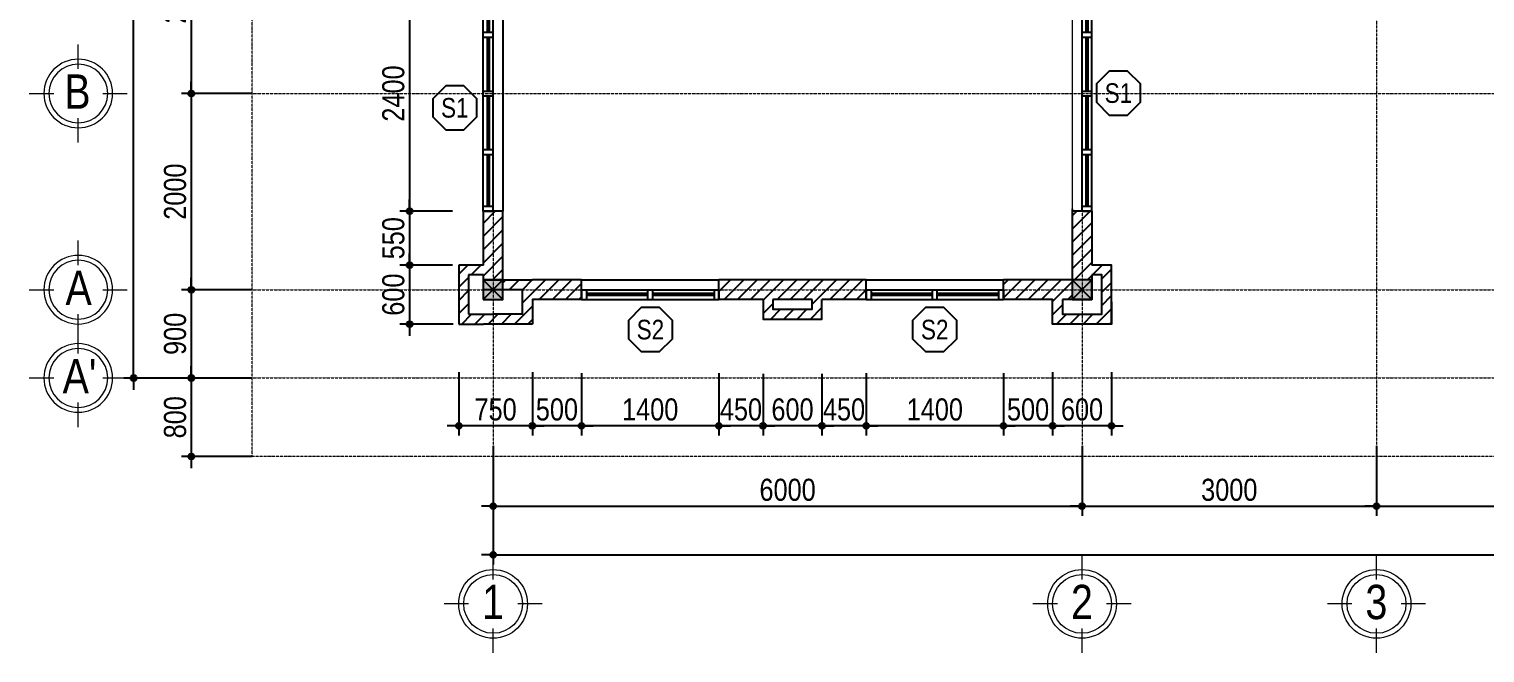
# Model space of a CAD drawing. Header units: millimetres. Extents: x 2916 to 42961, y 1553 to 20294.
# Drawn here: x 2916 to 17748, y 1553 to 7912 of the extents above; entities that cross this region are included whole.
import ezdxf
from ezdxf.enums import TextEntityAlignment as Align

# ---------------------------------------------------------------- set-up
doc = ezdxf.new("R2010")
doc.units = ezdxf.units.MM
doc.linetypes.add('ACAD_ISO10W100', pattern=[18, 12, -3, 0, -3])
for name, color, linetype in [('009', 251, 'Continuous'), ('DIM', 1, 'Continuous'), ('DOOR', 20, 'Continuous'), ('MEDIUM', 2, 'Continuous'), ('TAGS', 60, 'Continuous'), ('TUONG', 131, 'Continuous'), ('WALL', 4, 'Continuous')]:
    doc.layers.add(name, color=color, linetype=linetype)
for name, color, linetype, lineweight in [('NET-THAY', 2, 'Continuous', 13), ('TEN TRUC', 3, 'Continuous', 18), ('TRUC', 24, 'Continuous', 0)]:
    doc.layers.add(name, color=color, linetype=linetype, lineweight=lineweight)
doc.styles.add('HEL-CONDENSE', font='')
doc.styles.add('VNI-HELVE-CONDENSEN', font='')
doc.styles.get('HEL-CONDENSE').set_extended_font_data('VNI-Helve-Condense')
doc.styles.get('VNI-HELVE-CONDENSEN').set_extended_font_data('VNI-Helve-Condense')
doc.dimstyles.new('D100', dxfattribs={"dimtxt": 225, "dimasz": 1.2, "dimexe": 100, "dimexo": 0, "dimgap": 50, "dimtad": 1, "dimdec": 0, "dimzin": 13, "dimdsep": 46, "dimtxsty": 'HEL-CONDENSE', "dimblk": 'D50', "dimcen": 0, "dimclrd": 1, "dimclre": 1, "dimclrt": 7, "dimadec": 0, "dimazin": 0, "dimtfac": 1, "dimtdec": 0, "dimtmove": 0, "dimatfit": 3, "dimldrblk": 'D50', "dimfxl": 1, "dimtolj": 1, "dimtzin": 13, "dimarcsym": 0})

# ---------------------------------------------------------------- blocks, each defined once
blk = doc.blocks.new('s11')
at = {"layer": 'DOOR'}
for p, q in [((0, 0), (0, -100)), ((1400, 0), (0, 0)), ((50, 0), (50, -100)), ((1350, 0), (1350, -100)), ((1400, 0), (1400, -100)), ((1400, -100), (0, -100))]:
    blk.add_line(p, q, dxfattribs=at)
at = {"layer": 'DOOR', "linetype": 'ByBlock', "lineweight": -2}
for p, q in [((675, -100), (675, 0)), ((725, -100), (725, 0))]:
    blk.add_line(p, q, dxfattribs=at)
at = {"layer": 'DOOR', "color": 251}
for p, q in [((50, -40), (675, -40)), ((50, -60), (675, -60)), ((725, -40), (1350, -40)), ((725, -60), (1350, -60))]:
    blk.add_line(p, q, dxfattribs=at)
blk = doc.blocks.new('A$C1CA434F2')
at = {"layer": 'DOOR'}
for p, q in [((-289, -309), (-289, -409)), ((-289, -309), (2111, -309)), ((-289, -409), (2111, -409)), ((-239, -309), (-239, -409)), ((886, -309), (886, -409)), ((936, -309), (936, -409)), ((1486, -309), (1486, -409)), ((1536, -309), (1536, -409)), ((2061, -309), (2061, -409)), ((2111, -309), (2111, -409))]:
    blk.add_line(p, q, dxfattribs=at)
at = {"layer": 'DOOR', "color": 251}
for p, q in [((285, -349), (-239, -349)), ((285, -369), (-239, -369)), ((886, -349), (335, -349)), ((886, -369), (335, -369)), ((1486, -349), (936, -349)), ((1486, -369), (936, -369)), ((2061, -349), (1536, -349)), ((2061, -369), (1536, -369))]:
    blk.add_line(p, q, dxfattribs=at)
at = {"layer": 'DOOR', "linetype": 'ByBlock', "lineweight": -2}
for p, q in [((285, -409), (285, -309)), ((335, -409), (335, -309))]:
    blk.add_line(p, q, dxfattribs=at)
blk = doc.blocks.new('D50')
at = {"layer": 'DIM'}
blk.add_hatch(color=256, dxfattribs=at).paths.add_polyline_path([(25, 0, 1), (-25, 0, 1)])
blk.add_line((25, 0), (100, 0), dxfattribs=at)
blk.add_circle((0, 0), 25, dxfattribs=at)
blk = doc.blocks.new('*D206')
at = {"layer": 'DEFPOINTS', "color": 0, "transparency": 16777216}
for p in [(7644, 3664), (13644, 3664), (13644, 3049)]:
    blk.add_point(p, dxfattribs=at)
at = {"layer": 'DIM', "color": 1, "lineweight": -2, "transparency": 16777216}
for p, q in [((7644, 3664), (7644, 2949)), ((13644, 3664), (13644, 2949)), ((7646, 3049), (13643, 3049))]:
    blk.add_line(p, q, dxfattribs=at)
at = {"layer": 'DIM', "color": 1, "lineweight": -2, "transparency": 16777216, "xscale": 1.199999999999999, "yscale": 1.199999999999999, "zscale": 1.199999999999999, "rotation": 180}
blk.add_blockref('D50', (7644, 3049), dxfattribs=at)
at = {"layer": 'DIM', "color": 1, "lineweight": -2, "transparency": 16777216, "xscale": 1.199999999999999, "yscale": 1.199999999999999, "zscale": 1.199999999999999}
blk.add_blockref('D50', (13644, 3049), dxfattribs=at)
at = {"layer": 'DIM', "color": 7, "transparency": 16777216, "insert": (10644, 3214), "char_height": 225, "attachment_point": 5, "style": 'HEL-CONDENSE'}
blk.add_mtext('\\A1;6000', dxfattribs=at)
blk = doc.blocks.new('*D207')
at = {"layer": 'DEFPOINTS', "color": 0, "transparency": 16777216}
for p in [(13644, 3664), (16644, 3664), (16644, 3049)]:
    blk.add_point(p, dxfattribs=at)
at = {"layer": 'DIM', "color": 1, "lineweight": -2, "transparency": 16777216}
for p, q in [((13644, 3664), (13644, 2949)), ((16644, 3664), (16644, 2949)), ((13646, 3049), (16643, 3049))]:
    blk.add_line(p, q, dxfattribs=at)
at = {"layer": 'DIM', "color": 1, "lineweight": -2, "transparency": 16777216, "xscale": 1.199999999999999, "yscale": 1.199999999999999, "zscale": 1.199999999999999, "rotation": 180}
blk.add_blockref('D50', (13644, 3049), dxfattribs=at)
at = {"layer": 'DIM', "color": 1, "lineweight": -2, "transparency": 16777216, "xscale": 1.199999999999999, "yscale": 1.199999999999999, "zscale": 1.199999999999999}
blk.add_blockref('D50', (16644, 3049), dxfattribs=at)
at = {"layer": 'DIM', "color": 7, "transparency": 16777216, "insert": (15144, 3214), "char_height": 225, "attachment_point": 5, "style": 'HEL-CONDENSE'}
blk.add_mtext('\\A1;3000', dxfattribs=at)
blk = doc.blocks.new('*D208')
at = {"layer": 'DEFPOINTS', "color": 0, "transparency": 16777216}
for p in [(16644, 3664), (22144, 3664), (22144, 3049)]:
    blk.add_point(p, dxfattribs=at)
at = {"layer": 'DIM', "color": 1, "lineweight": -2, "transparency": 16777216}
for p, q in [((16644, 3664), (16644, 2949)), ((22144, 3664), (22144, 2949)), ((16646, 3049), (22143, 3049))]:
    blk.add_line(p, q, dxfattribs=at)
at = {"layer": 'DIM', "color": 1, "lineweight": -2, "transparency": 16777216, "xscale": 1.199999999999999, "yscale": 1.199999999999999, "zscale": 1.199999999999999, "rotation": 180}
blk.add_blockref('D50', (16644, 3049), dxfattribs=at)
at = {"layer": 'DIM', "color": 1, "lineweight": -2, "transparency": 16777216, "xscale": 1.199999999999999, "yscale": 1.199999999999999, "zscale": 1.199999999999999}
blk.add_blockref('D50', (22144, 3049), dxfattribs=at)
at = {"layer": 'DIM', "color": 7, "transparency": 16777216, "insert": (19394, 3214), "char_height": 225, "attachment_point": 5, "style": 'HEL-CONDENSE'}
blk.add_mtext('\\A1;5500', dxfattribs=at)
blk = doc.blocks.new('*D213')
at = {"layer": 'DEFPOINTS', "color": 0, "transparency": 16777216}
for p in [(7644, 3664), (40644, 3664), (40644, 2553)]:
    blk.add_point(p, dxfattribs=at)
at = {"layer": 'DIM', "color": 1, "lineweight": -2, "transparency": 16777216}
for p, q in [((7644, 3664), (7644, 2453)), ((40644, 3664), (40644, 2453)), ((7646, 2553), (40643, 2553))]:
    blk.add_line(p, q, dxfattribs=at)
at = {"layer": 'DIM', "color": 1, "lineweight": -2, "transparency": 16777216, "xscale": 1.199999999999999, "yscale": 1.199999999999999, "zscale": 1.199999999999999, "rotation": 180}
blk.add_blockref('D50', (7644, 2553), dxfattribs=at)
at = {"layer": 'DIM', "color": 1, "lineweight": -2, "transparency": 16777216, "xscale": 1.199999999999999, "yscale": 1.199999999999999, "zscale": 1.199999999999999}
blk.add_blockref('D50', (40644, 2553), dxfattribs=at)
at = {"layer": 'DIM', "color": 7, "transparency": 16777216, "insert": (24144, 2718), "char_height": 225, "attachment_point": 5, "style": 'HEL-CONDENSE'}
blk.add_mtext('\\A1;33000', dxfattribs=at)
blk = doc.blocks.new('A$C206177D3')
at = {"layer": 'TEN TRUC', "ltscale": 1000}
for p, q in [((-37, 240), (-37, 490)), ((-287, -10), (-537, -10)), ((463, -10), (213, -10)), ((-37, -510), (-37, -260))]:
    blk.add_line(p, q, dxfattribs=at)
blk.add_circle((-37, -10), 350, dxfattribs=at)
at = {"layer": 'TEN TRUC', "color": 254, "ltscale": 1000}
blk.add_circle((-37, -10), 300, dxfattribs=at)
blk = doc.blocks.new('*D217')
at = {"layer": 'DEFPOINTS', "color": 0, "transparency": 16777216}
for p in [(5190, 9255), (4569, 7255), (5190, 7255)]:
    blk.add_point(p, dxfattribs=at)
at = {"layer": 'DIM', "color": 1, "lineweight": -2, "transparency": 16777216}
for p, q in [((5190, 9255), (4469, 9255)), ((4569, 9254), (4569, 7257)), ((5190, 7255), (4469, 7255))]:
    blk.add_line(p, q, dxfattribs=at)
at = {"layer": 'DIM', "color": 1, "lineweight": -2, "transparency": 16777216, "xscale": 1.199999999999999, "yscale": 1.199999999999999, "zscale": 1.199999999999999}
for p, rotation in [((4569, 9255), 90), ((4569, 7255), 270)]:
    blk.add_blockref('D50', p, dxfattribs=dict(at, rotation=rotation))
at = {"layer": 'DIM', "color": 7, "transparency": 16777216, "insert": (4404, 8255), "char_height": 225, "attachment_point": 5, "rotation": 90, "style": 'HEL-CONDENSE'}
blk.add_mtext('\\A1;2000', dxfattribs=at)
blk = doc.blocks.new('*D218')
at = {"layer": 'DEFPOINTS', "color": 0, "transparency": 16777216}
for p in [(3981, 19255), (5190, 19255), (5190, 4355)]:
    blk.add_point(p, dxfattribs=at)
at = {"layer": 'DIM', "color": 1, "lineweight": -2, "transparency": 16777216}
for p, q in [((5190, 19255), (3881, 19255)), ((3981, 4357), (3981, 19254)), ((5190, 4355), (3881, 4355))]:
    blk.add_line(p, q, dxfattribs=at)
at = {"layer": 'DIM', "color": 1, "lineweight": -2, "transparency": 16777216, "xscale": 1.199999999999999, "yscale": 1.199999999999999, "zscale": 1.199999999999999}
for p, rotation in [((3981, 19255), 90), ((3981, 4355), 270)]:
    blk.add_blockref('D50', p, dxfattribs=dict(at, rotation=rotation))
at = {"layer": 'DIM', "color": 7, "transparency": 16777216, "insert": (3816, 11805), "char_height": 225, "attachment_point": 5, "rotation": 90, "style": 'HEL-CONDENSE'}
blk.add_mtext('\\A1;14900', dxfattribs=at)
blk = doc.blocks.new('*D219')
at = {"layer": 'DEFPOINTS', "color": 0, "transparency": 16777216}
for p in [(5190, 7255), (4569, 5255), (5190, 5255)]:
    blk.add_point(p, dxfattribs=at)
at = {"layer": 'DIM', "color": 1, "lineweight": -2, "transparency": 16777216}
for p, q in [((5190, 7255), (4469, 7255)), ((4569, 7254), (4569, 5257)), ((5190, 5255), (4469, 5255))]:
    blk.add_line(p, q, dxfattribs=at)
at = {"layer": 'DIM', "color": 1, "lineweight": -2, "transparency": 16777216, "xscale": 1.199999999999999, "yscale": 1.199999999999999, "zscale": 1.199999999999999}
for p, rotation in [((4569, 7255), 90), ((4569, 5255), 270)]:
    blk.add_blockref('D50', p, dxfattribs=dict(at, rotation=rotation))
at = {"layer": 'DIM', "color": 7, "transparency": 16777216, "insert": (4404, 6255), "char_height": 225, "attachment_point": 5, "rotation": 90, "style": 'HEL-CONDENSE'}
blk.add_mtext('\\A1;2000', dxfattribs=at)
blk = doc.blocks.new('*D220')
at = {"layer": 'DEFPOINTS', "color": 0, "transparency": 16777216}
for p in [(5190, 5255), (4569, 4355), (5190, 4355)]:
    blk.add_point(p, dxfattribs=at)
at = {"layer": 'DIM', "color": 1, "lineweight": -2, "transparency": 16777216}
for p, q in [((5190, 5255), (4469, 5255)), ((4569, 5254), (4569, 4357)), ((5190, 4355), (4469, 4355))]:
    blk.add_line(p, q, dxfattribs=at)
at = {"layer": 'DIM', "color": 1, "lineweight": -2, "transparency": 16777216, "xscale": 1.199999999999999, "yscale": 1.199999999999999, "zscale": 1.199999999999999}
for p, rotation in [((4569, 5255), 90), ((4569, 4355), 270)]:
    blk.add_blockref('D50', p, dxfattribs=dict(at, rotation=rotation))
at = {"layer": 'DIM', "color": 7, "transparency": 16777216, "insert": (4404, 4805), "char_height": 225, "attachment_point": 5, "rotation": 90, "style": 'HEL-CONDENSE'}
blk.add_mtext('\\A1;900', dxfattribs=at)
blk = doc.blocks.new('A$C225A2996')
at = {"layer": 'WALL'}
blk.add_hatch(color=4, dxfattribs=at).paths.add_polyline_path([(531, 82), (731, 82), (731, 282), (531, 282)])
at = {"layer": 'WALL', "color": 4}
for p, q in [((531, 282), (731, 82)), ((531, 82), (731, 282))]:
    blk.add_line(p, q, dxfattribs=at)
blk.add_lwpolyline([(531, 82), (731, 82), (731, 282), (531, 282)], close=True, dxfattribs=at)
blk = doc.blocks.new('KH-CUADI')
at = {"layer": 'TAGS'}
blk.add_lwpolyline([(-124, 300), (-300, 124), (-300, -124), (-124, -300), (124, -300), (300, -124), (300, 124), (124, 300)], close=True, dxfattribs=at)
at = {"layer": 'TAGS', "style": 'VNI-HELVE-CONDENSEN'}
blk.add_attdef('D', text='', height=300, dxfattribs=at).set_placement((0, 0), align=Align.MIDDLE)
blk = doc.blocks.new('*D221')
at = {"layer": 'DEFPOINTS', "color": 0, "transparency": 16777216}
for p in [(5190, 4355), (4569, 3555), (5190, 3555)]:
    blk.add_point(p, dxfattribs=at)
at = {"layer": 'DIM', "color": 1, "lineweight": -2, "transparency": 16777216}
for p, q in [((5190, 4355), (4469, 4355)), ((4569, 4354), (4569, 3557)), ((5190, 3555), (4469, 3555))]:
    blk.add_line(p, q, dxfattribs=at)
at = {"layer": 'DIM', "color": 1, "lineweight": -2, "transparency": 16777216, "xscale": 1.199999999999999, "yscale": 1.199999999999999, "zscale": 1.199999999999999}
for p, rotation in [((4569, 4355), 90), ((4569, 3555), 270)]:
    blk.add_blockref('D50', p, dxfattribs=dict(at, rotation=rotation))
at = {"layer": 'DIM', "color": 7, "transparency": 16777216, "insert": (4404, 3955), "char_height": 225, "attachment_point": 5, "rotation": 90, "style": 'HEL-CONDENSE'}
blk.add_mtext('\\A1;800', dxfattribs=at)
blk = doc.blocks.new('*D244')
at = {"layer": 'DEFPOINTS', "color": 0, "transparency": 16777216}
for p in [(13344, 4416), (13944, 4416), (13344, 3868)]:
    blk.add_point(p, dxfattribs=at)
at = {"layer": 'DIM', "color": 1, "lineweight": -2, "transparency": 16777216}
for p, q in [((13344, 4416), (13344, 3768)), ((13944, 4416), (13944, 3768)), ((13943, 3868), (13346, 3868))]:
    blk.add_line(p, q, dxfattribs=at)
at = {"layer": 'DIM', "color": 1, "lineweight": -2, "transparency": 16777216, "xscale": 1.199999999999999, "yscale": 1.199999999999999, "zscale": 1.199999999999999, "rotation": 180}
blk.add_blockref('D50', (13344, 3868), dxfattribs=at)
at = {"layer": 'DIM', "color": 1, "lineweight": -2, "transparency": 16777216, "xscale": 1.199999999999999, "yscale": 1.199999999999999, "zscale": 1.199999999999999}
blk.add_blockref('D50', (13944, 3868), dxfattribs=at)
at = {"layer": 'DIM', "color": 7, "transparency": 16777216, "insert": (13644, 4033), "char_height": 225, "attachment_point": 5, "style": 'HEL-CONDENSE'}
blk.add_mtext('\\A1;600', dxfattribs=at)
blk = doc.blocks.new('*D245')
at = {"layer": 'DEFPOINTS', "color": 0, "transparency": 16777216}
for p in [(12844, 4403), (13344, 4416), (12844, 3868)]:
    blk.add_point(p, dxfattribs=at)
at = {"layer": 'DIM', "color": 1, "lineweight": -2, "transparency": 16777216}
for p, q in [((12844, 4403), (12844, 3768)), ((13344, 4416), (13344, 3768)), ((13343, 3868), (12846, 3868))]:
    blk.add_line(p, q, dxfattribs=at)
at = {"layer": 'DIM', "color": 1, "lineweight": -2, "transparency": 16777216, "xscale": 1.199999999999999, "yscale": 1.199999999999999, "zscale": 1.199999999999999, "rotation": 180}
blk.add_blockref('D50', (12844, 3868), dxfattribs=at)
at = {"layer": 'DIM', "color": 1, "lineweight": -2, "transparency": 16777216, "xscale": 1.199999999999999, "yscale": 1.199999999999999, "zscale": 1.199999999999999}
blk.add_blockref('D50', (13344, 3868), dxfattribs=at)
at = {"layer": 'DIM', "color": 7, "transparency": 16777216, "insert": (13094, 4033), "char_height": 225, "attachment_point": 5, "style": 'HEL-CONDENSE'}
blk.add_mtext('\\A1;500', dxfattribs=at)
blk = doc.blocks.new('*D246')
at = {"layer": 'DEFPOINTS', "color": 0, "transparency": 16777216}
for p in [(11444, 4403), (12844, 4403), (11444, 3868)]:
    blk.add_point(p, dxfattribs=at)
at = {"layer": 'DIM', "color": 1, "lineweight": -2, "transparency": 16777216}
for p, q in [((11444, 4403), (11444, 3768)), ((12844, 4403), (12844, 3768)), ((12843, 3868), (11446, 3868))]:
    blk.add_line(p, q, dxfattribs=at)
at = {"layer": 'DIM', "color": 1, "lineweight": -2, "transparency": 16777216, "xscale": 1.199999999999999, "yscale": 1.199999999999999, "zscale": 1.199999999999999, "rotation": 180}
blk.add_blockref('D50', (11444, 3868), dxfattribs=at)
at = {"layer": 'DIM', "color": 1, "lineweight": -2, "transparency": 16777216, "xscale": 1.199999999999999, "yscale": 1.199999999999999, "zscale": 1.199999999999999}
blk.add_blockref('D50', (12844, 3868), dxfattribs=at)
at = {"layer": 'DIM', "color": 7, "transparency": 16777216, "insert": (12144, 4033), "char_height": 225, "attachment_point": 5, "style": 'HEL-CONDENSE'}
blk.add_mtext('\\A1;1400', dxfattribs=at)
blk = doc.blocks.new('*D247')
at = {"layer": 'DEFPOINTS', "color": 0, "transparency": 16777216}
for p in [(10994, 4397), (11444, 4403), (10994, 3868)]:
    blk.add_point(p, dxfattribs=at)
at = {"layer": 'DIM', "color": 1, "lineweight": -2, "transparency": 16777216}
for p, q in [((10994, 4397), (10994, 3768)), ((11444, 4403), (11444, 3768)), ((11443, 3868), (10996, 3868))]:
    blk.add_line(p, q, dxfattribs=at)
at = {"layer": 'DIM', "color": 1, "lineweight": -2, "transparency": 16777216, "xscale": 1.199999999999999, "yscale": 1.199999999999999, "zscale": 1.199999999999999, "rotation": 180}
blk.add_blockref('D50', (10994, 3868), dxfattribs=at)
at = {"layer": 'DIM', "color": 1, "lineweight": -2, "transparency": 16777216, "xscale": 1.199999999999999, "yscale": 1.199999999999999, "zscale": 1.199999999999999}
blk.add_blockref('D50', (11444, 3868), dxfattribs=at)
at = {"layer": 'DIM', "color": 7, "transparency": 16777216, "insert": (11219, 4033), "char_height": 225, "attachment_point": 5, "style": 'HEL-CONDENSE'}
blk.add_mtext('\\A1;450', dxfattribs=at)
blk = doc.blocks.new('*D248')
at = {"layer": 'DEFPOINTS', "color": 0, "transparency": 16777216}
for p in [(10394, 4397), (10994, 4397), (10394, 3868)]:
    blk.add_point(p, dxfattribs=at)
at = {"layer": 'DIM', "color": 1, "lineweight": -2, "transparency": 16777216}
for p, q in [((10394, 4397), (10394, 3768)), ((10994, 4397), (10994, 3768)), ((10993, 3868), (10396, 3868))]:
    blk.add_line(p, q, dxfattribs=at)
at = {"layer": 'DIM', "color": 1, "lineweight": -2, "transparency": 16777216, "xscale": 1.199999999999999, "yscale": 1.199999999999999, "zscale": 1.199999999999999, "rotation": 180}
blk.add_blockref('D50', (10394, 3868), dxfattribs=at)
at = {"layer": 'DIM', "color": 1, "lineweight": -2, "transparency": 16777216, "xscale": 1.199999999999999, "yscale": 1.199999999999999, "zscale": 1.199999999999999}
blk.add_blockref('D50', (10994, 3868), dxfattribs=at)
at = {"layer": 'DIM', "color": 7, "transparency": 16777216, "insert": (10694, 4033), "char_height": 225, "attachment_point": 5, "style": 'HEL-CONDENSE'}
blk.add_mtext('\\A1;600', dxfattribs=at)
blk = doc.blocks.new('*D249')
at = {"layer": 'DEFPOINTS', "color": 0, "transparency": 16777216}
for p in [(9944, 4403), (10394, 4397), (9944, 3868)]:
    blk.add_point(p, dxfattribs=at)
at = {"layer": 'DIM', "color": 1, "lineweight": -2, "transparency": 16777216}
for p, q in [((9944, 4403), (9944, 3768)), ((10394, 4397), (10394, 3768)), ((10393, 3868), (9946, 3868))]:
    blk.add_line(p, q, dxfattribs=at)
at = {"layer": 'DIM', "color": 1, "lineweight": -2, "transparency": 16777216, "xscale": 1.199999999999999, "yscale": 1.199999999999999, "zscale": 1.199999999999999, "rotation": 180}
blk.add_blockref('D50', (9944, 3868), dxfattribs=at)
at = {"layer": 'DIM', "color": 1, "lineweight": -2, "transparency": 16777216, "xscale": 1.199999999999999, "yscale": 1.199999999999999, "zscale": 1.199999999999999}
blk.add_blockref('D50', (10394, 3868), dxfattribs=at)
at = {"layer": 'DIM', "color": 7, "transparency": 16777216, "insert": (10169, 4033), "char_height": 225, "attachment_point": 5, "style": 'HEL-CONDENSE'}
blk.add_mtext('\\A1;450', dxfattribs=at)
blk = doc.blocks.new('*D278')
at = {"layer": 'DEFPOINTS', "color": 0, "transparency": 16777216}
for p in [(8544, 4403), (9944, 4403), (8544, 3868)]:
    blk.add_point(p, dxfattribs=at)
at = {"layer": 'DIM', "color": 1, "lineweight": -2, "transparency": 16777216}
for p, q in [((8544, 4403), (8544, 3768)), ((9944, 4403), (9944, 3768)), ((9943, 3868), (8546, 3868))]:
    blk.add_line(p, q, dxfattribs=at)
at = {"layer": 'DIM', "color": 1, "lineweight": -2, "transparency": 16777216, "xscale": 1.199999999999999, "yscale": 1.199999999999999, "zscale": 1.199999999999999, "rotation": 180}
blk.add_blockref('D50', (8544, 3868), dxfattribs=at)
at = {"layer": 'DIM', "color": 1, "lineweight": -2, "transparency": 16777216, "xscale": 1.199999999999999, "yscale": 1.199999999999999, "zscale": 1.199999999999999}
blk.add_blockref('D50', (9944, 3868), dxfattribs=at)
at = {"layer": 'DIM', "color": 7, "transparency": 16777216, "insert": (9244, 4033), "char_height": 225, "attachment_point": 5, "style": 'HEL-CONDENSE'}
blk.add_mtext('\\A1;1400', dxfattribs=at)
blk = doc.blocks.new('*D279')
at = {"layer": 'DEFPOINTS', "color": 0, "transparency": 16777216}
for p in [(8044, 4416), (8544, 4403), (8044, 3868)]:
    blk.add_point(p, dxfattribs=at)
at = {"layer": 'DIM', "color": 1, "lineweight": -2, "transparency": 16777216}
for p, q in [((8044, 4416), (8044, 3768)), ((8544, 4403), (8544, 3768)), ((8543, 3868), (8046, 3868))]:
    blk.add_line(p, q, dxfattribs=at)
at = {"layer": 'DIM', "color": 1, "lineweight": -2, "transparency": 16777216, "xscale": 1.199999999999999, "yscale": 1.199999999999999, "zscale": 1.199999999999999, "rotation": 180}
blk.add_blockref('D50', (8044, 3868), dxfattribs=at)
at = {"layer": 'DIM', "color": 1, "lineweight": -2, "transparency": 16777216, "xscale": 1.199999999999999, "yscale": 1.199999999999999, "zscale": 1.199999999999999}
blk.add_blockref('D50', (8544, 3868), dxfattribs=at)
at = {"layer": 'DIM', "color": 7, "transparency": 16777216, "insert": (8294, 4033), "char_height": 225, "attachment_point": 5, "style": 'HEL-CONDENSE'}
blk.add_mtext('\\A1;500', dxfattribs=at)
blk = doc.blocks.new('*D280')
at = {"layer": 'DEFPOINTS', "color": 0, "transparency": 16777216}
for p in [(7294, 4416), (8044, 4416), (7294, 3868)]:
    blk.add_point(p, dxfattribs=at)
at = {"layer": 'DIM', "color": 1, "lineweight": -2, "transparency": 16777216}
for p, q in [((7294, 4416), (7294, 3768)), ((8044, 4416), (8044, 3768)), ((8043, 3868), (7296, 3868))]:
    blk.add_line(p, q, dxfattribs=at)
at = {"layer": 'DIM', "color": 1, "lineweight": -2, "transparency": 16777216, "xscale": 1.199999999999999, "yscale": 1.199999999999999, "zscale": 1.199999999999999, "rotation": 180}
blk.add_blockref('D50', (7294, 3868), dxfattribs=at)
at = {"layer": 'DIM', "color": 1, "lineweight": -2, "transparency": 16777216, "xscale": 1.199999999999999, "yscale": 1.199999999999999, "zscale": 1.199999999999999}
blk.add_blockref('D50', (8044, 3868), dxfattribs=at)
at = {"layer": 'DIM', "color": 7, "transparency": 16777216, "insert": (7669, 4033), "char_height": 225, "attachment_point": 5, "style": 'HEL-CONDENSE'}
blk.add_mtext('\\A1;750', dxfattribs=at)
blk = doc.blocks.new('*D366')
at = {"layer": 'DEFPOINTS', "color": 0, "transparency": 16777216}
for p in [(7276, 8455), (6793, 6055), (7229, 6055)]:
    blk.add_point(p, dxfattribs=at)
at = {"layer": 'DIM', "color": 1, "lineweight": -2, "transparency": 16777216}
for p, q in [((7276, 8455), (6693, 8455)), ((6793, 8454), (6793, 6057)), ((7229, 6055), (6693, 6055))]:
    blk.add_line(p, q, dxfattribs=at)
at = {"layer": 'DIM', "color": 1, "lineweight": -2, "transparency": 16777216, "xscale": 1.199999999999999, "yscale": 1.199999999999999, "zscale": 1.199999999999999}
for p, rotation in [((6793, 8455), 90), ((6793, 6055), 270)]:
    blk.add_blockref('D50', p, dxfattribs=dict(at, rotation=rotation))
at = {"layer": 'DIM', "color": 7, "transparency": 16777216, "insert": (6628, 7255), "char_height": 225, "attachment_point": 5, "rotation": 90, "style": 'HEL-CONDENSE'}
blk.add_mtext('\\A1;2400', dxfattribs=at)
blk = doc.blocks.new('*D367')
at = {"layer": 'DEFPOINTS', "color": 0, "transparency": 16777216}
for p in [(7229, 6055), (6793, 5505), (7229, 5505)]:
    blk.add_point(p, dxfattribs=at)
at = {"layer": 'DIM', "color": 1, "lineweight": -2, "transparency": 16777216}
for p, q in [((7229, 6055), (6693, 6055)), ((6793, 6054), (6793, 5507)), ((7229, 5505), (6693, 5505))]:
    blk.add_line(p, q, dxfattribs=at)
at = {"layer": 'DIM', "color": 1, "lineweight": -2, "transparency": 16777216, "xscale": 1.199999999999999, "yscale": 1.199999999999999, "zscale": 1.199999999999999}
for p, rotation in [((6793, 6055), 90), ((6793, 5505), 270)]:
    blk.add_blockref('D50', p, dxfattribs=dict(at, rotation=rotation))
at = {"layer": 'DIM', "color": 7, "transparency": 16777216, "insert": (6628, 5780), "char_height": 225, "attachment_point": 5, "rotation": 90, "style": 'HEL-CONDENSE'}
blk.add_mtext('\\A1;550', dxfattribs=at)
blk = doc.blocks.new('*D368')
at = {"layer": 'DEFPOINTS', "color": 0, "transparency": 16777216}
for p in [(7229, 5505), (6793, 4905), (7237, 4905)]:
    blk.add_point(p, dxfattribs=at)
at = {"layer": 'DIM', "color": 1, "lineweight": -2, "transparency": 16777216}
for p, q in [((7229, 5505), (6693, 5505)), ((6793, 5504), (6793, 4907)), ((7237, 4905), (6693, 4905))]:
    blk.add_line(p, q, dxfattribs=at)
at = {"layer": 'DIM', "color": 1, "lineweight": -2, "transparency": 16777216, "xscale": 1.199999999999999, "yscale": 1.199999999999999, "zscale": 1.199999999999999}
for p, rotation in [((6793, 5505), 90), ((6793, 4905), 270)]:
    blk.add_blockref('D50', p, dxfattribs=dict(at, rotation=rotation))
at = {"layer": 'DIM', "color": 7, "transparency": 16777216, "insert": (6628, 5205), "char_height": 225, "attachment_point": 5, "rotation": 90, "style": 'HEL-CONDENSE'}
blk.add_mtext('\\A1;600', dxfattribs=at)

msp = doc.modelspace()

# ---------------------------------------------------------------- hatches: boundary and pattern name
at = {"layer": '009'}
h = msp.add_hatch(dxfattribs=at)
h.set_pattern_fill('ANSI31', color=256, scale=30, style=0)
h.set_pattern_definition([(45, (-1295360.8, -325890.68), (-67.351921, 67.351921), [])])
h.paths.add_polyline_path([(12144.4, 13355.5), (7744.4, 13355.5), (7744.4, 13255.5), (12144.4, 13255.5)])
h.paths.add_polyline_path([(13644.4, 13155.5), (13544.4, 13155.5), (13544.4, 9355.5), (13644.4, 9355.5)])
h.paths.add_polyline_path([(15544.4, 13355.5), (13744.4, 13355.5), (13744.4, 13255.5), (15544.4, 13255.5)])
h.paths.add_polyline_path([(16744.4, 13155.5), (16644.4, 13155.5), (16644.4, 9355.5), (16744.4, 9355.5)])
h.paths.add_polyline_path([(20744.4, 13355.5), (16744.4, 13355.5), (16744.4, 13255.5), (17544.4, 13255.5), (20744.4, 13255.5)])
h.paths.add_polyline_path([(16544.4, 9355.5), (15844.4, 9355.5), (15844.4, 9155.5), (16344.4, 9155.5), (16344.4, 8955.5), (16944.4, 8955.5), (16944.4, 9155.5), (17444.4, 9155.5), (17444.4, 9355.5), (16744.4, 9355.5), (16744.4, 9255.5), (16744.4, 9155.5), (16844.4, 9155.5), (16844.4, 9055.5), (16444.4, 9055.5), (16444.4, 9155.5), (16544.4, 9155.5)])
h.paths.add_polyline_path([(14444.4, 9355.5), (13744.4, 9355.5), (13744.4, 9155.5), (14444.4, 9155.5)])
h.paths.add_polyline_path([(13744.4, 9155.5), (13544.4, 9155.5), (13544.4, 8455.5), (13744.4, 8455.5)])
h.paths.add_polyline_path([(13544.4, 5355.5), (12844.4, 5355.5), (12844.4, 5155.5), (13344.4, 5155.5), (13344.4, 4905.5), (13944.4, 4905.5), (13944.4, 5505.5), (13744.4, 5505.5), (13744.4, 6055.5), (13544.4, 6055.5), (13544.4, 5355.5), (13744.4, 5355.5), (13744.4, 5405.5), (13844.4, 5405.5), (13844.4, 5005.5), (13444.4, 5005.5), (13444.4, 5155.5), (13544.4, 5155.5)])
h.paths.add_polyline_path([(11444.4, 5355.5), (9944.4, 5355.5), (9944.4, 5155.5), (10394.4, 5155.5), (10394.4, 4955.5), (10994.4, 4955.5), (10994.4, 5155.5), (11444.4, 5155.5)])
h.paths.add_polyline_path([(10894.4, 5155.5), (10894.4, 5055.5), (10494.4, 5055.5), (10494.4, 5155.5)], flags=17)
h.paths.add_polyline_path([(7744.4, 6055.5), (7544.4, 6055.5), (7544.4, 5505.5), (7294.4, 5505.5), (7294.4, 4905.5), (7544.4, 4905.5), (8044.4, 4905.5), (8044.4, 5155.5), (8544.4, 5155.5), (8544.4, 5355.5), (8044.4, 5355.5), (7744.4, 5355.5), (7744.4, 5255.5), (7944.4, 5255.5), (7944.4, 5005.5), (7644.4, 5005.5), (7394.4, 5005.5), (7394.4, 5405.5), (7544.4, 5405.5), (7544.4, 5355.5), (7744.4, 5355.5)])
h.paths.add_polyline_path([(7744.4, 9155.5), (7544.4, 9155.5), (7544.4, 9055.5), (7394.4, 9055.5), (7394.4, 9455.5), (7544.4, 9455.5), (7544.4, 9355.5), (7744.4, 9355.5), (7744.4, 10055.5), (7544.4, 10055.5), (7544.4, 9555.5), (7294.4, 9555.5), (7294.4, 8955.5), (7544.4, 8955.5), (7544.4, 8455.5), (7744.4, 8455.5)])
h.paths.add_polyline_path([(7744.4, 13155.5), (7544.4, 13155.5), (7544.4, 13055.5), (7394.4, 13055.5), (7394.4, 13455.5), (7544.4, 13455.5), (7544.4, 13355.5), (7744.4, 13355.5), (7744.4, 13555.5), (7544.4, 13555.5), (7294.4, 13555.5), (7294.4, 12955.5), (7544.4, 12955.5), (7544.4, 12455.5), (7744.4, 12455.5)])
h.paths.add_polyline_path([(7744.4, 16255.5), (7844.4, 16255.5), (7844.4, 16355.5), (7744.4, 16355.5), (7744.4, 16955.5), (7544.4, 16955.5), (7544.4, 15555.5), (7294.4, 15555.5), (7294.4, 14955.5), (7544.4, 14955.5), (7744.4, 14955.5), (7744.4, 15155.5), (7544.4, 15155.5), (7544.4, 15055.5), (7394.4, 15055.5), (7394.4, 15455.5), (7544.4, 15455.5), (7544.4, 15355.5), (7744.4, 15355.5), (7744.4, 15555.5)])

# ---------------------------------------------------------------- linework, layer by layer
at = {"layer": 'MEDIUM'}
for p, q in [((7744.4, 8455.5), (7744.4, 6055.5)), ((8544.4, 5355.5), (9944.4, 5355.5)), ((11444.4, 5355.5), (12844.4, 5355.5))]:
    msp.add_line(p, q, dxfattribs=at)
at = {"layer": 'NET-THAY'}
msp.add_line((13544.4, 8455.5), (13544.4, 6055.5), dxfattribs=at)
at = {"layer": 'TRUC', "linetype": 'ACAD_ISO10W100', "ltscale": 0.2}
msp.add_lwpolyline([(5190.4, 19981.3), (42960.7, 19981.3), (42960.7, 3555.5), (5190.4, 3555.5)], close=True, dxfattribs=at)
for points in [[(7644.4, 19981.3), (7644.4, 3555.5)], [(13644.4, 19981.3), (13644.4, 3555.5)], [(13644.4, 19981.3), (13644.4, 3555.5)], [(16644.4, 19981.3), (16644.4, 3555.5)], [(5190.4, 7255.5), (42960.7, 7255.5)], [(5190.4, 5255.5), (42960.7, 5255.5)], [(5190.4, 4355.5), (42960.7, 4355.5)]]:
    msp.add_lwpolyline(points, dxfattribs=at)
at = {"layer": 'TUONG'}
for p, q in [((7744.4, 6055.5), (7544.4, 6055.5)), ((13744.4, 6055.5), (13544.4, 6055.5)), ((7544.4, 5355.5), (8044.4, 5355.5)), ((8544.4, 5155.5), (8544.4, 5355.5)), ((9944.4, 5155.5), (9944.4, 5355.5)), ((11444.4, 5155.5), (11444.4, 5355.5)), ((12844.4, 5155.5), (12844.4, 5355.5)), ((8044.4, 4905.5), (7544.4, 4905.5)), ((7944.4, 5005.5), (7644.4, 5005.5))]:
    msp.add_line(p, q, dxfattribs=at)
at = {"layer": 'TUONG', "color": 4}
for p, q in [((7544.4, 5505.5), (7294.4, 5505.5)), ((7294.4, 5505.5), (7294.4, 4905.5)), ((7544.4, 5405.5), (7394.4, 5405.5)), ((7394.4, 5405.5), (7394.4, 5005.5)), ((7944.4, 5255.5), (7544.4, 5255.5)), ((7944.4, 5005.5), (7944.4, 5255.5)), ((7294.4, 4905.5), (7544.4, 4905.5)), ((7394.4, 5005.5), (7644.4, 5005.5))]:
    msp.add_line(p, q, dxfattribs=at)
at = {"layer": 'TUONG'}
for points in [[(7544.4, 5505.5), (7544.4, 6055.5)], [(7744.4, 5330.5), (7744.4, 5330.5), (7744.4, 6055.5)], [(13544.4, 6080.5), (13544.4, 5355.5), (12844.4, 5355.5)], [(13744.4, 6055.5), (13744.4, 5505.5)], [(13944.4, 4905.5), (13944.4, 5505.5), (13744.4, 5505.5)], [(7544.4, 5155.5), (7544.4, 5155.5), (7544.4, 5405.5)], [(8544.4, 5355.5), (8044.4, 5355.5)], [(11444.4, 5355.5), (9944.4, 5355.5)], [(13744.4, 5405.5), (13744.4, 5155.5), (13744.4, 5155.5), (13444.4, 5155.5)], [(13844.4, 5005.5), (13844.4, 5405.5), (13744.4, 5405.5)], [(8544.4, 5155.5), (8044.4, 5155.5), (8044.4, 4905.5)], [(10394.4, 5155.5), (9944.4, 5155.5)], [(10394.4, 5155.5), (10394.4, 4955.5), (10994.4, 4955.5), (10994.4, 5155.5)], [(10894.4, 5155.5), (10494.4, 5155.5)], [(10494.4, 5155.5), (10494.4, 5055.5), (10894.4, 5055.5), (10894.4, 5155.5)], [(11444.4, 5155.5), (10994.4, 5155.5)], [(13944.4, 5130.5), (13944.4, 4905.5), (13344.4, 4905.5), (13344.4, 5155.5), (12844.4, 5155.5)], [(13444.4, 5155.5), (13444.4, 5005.5), (13844.4, 5005.5), (13844.4, 5005.5)]]:
    msp.add_lwpolyline(points, dxfattribs=at)

# ---------------------------------------------------------------- block references
at = {"layer": 'DOOR', "rotation": 90}
for p in [(7235.1, 6344.6), (13335.1, 6344.6)]:
    msp.add_blockref('A$C1CA434F2', p, dxfattribs=at)
at = {"layer": 'DOOR', "xscale": -1}
for p in [(9944.4, 5255.5), (12844.4, 5255.5)]:
    msp.add_blockref('s11', p, dxfattribs=at)
at = {"layer": 'TAGS', "linetype": 'Continuous'}
ref = msp.add_blockref('KH-CUADI', (14014.7, 7259.6), dxfattribs=dict(at, xscale=0.75, yscale=0.75, zscale=0.75, rotation=180))
ref.add_attrib('D', 'S1', dxfattribs={"color": 7, "height": 200, "style": 'VNI-HELVE-CONDENSEN'}).set_placement((14014.7, 7259.6), align=Align.MIDDLE)
ref = msp.add_blockref('KH-CUADI', (7253.7, 7109.6), dxfattribs=dict(at, xscale=0.75, yscale=0.75, zscale=0.75, rotation=180))
ref.add_attrib('D', 'S1', dxfattribs={"color": 7, "height": 200, "style": 'VNI-HELVE-CONDENSEN'}).set_placement((7253.7, 7109.6), align=Align.MIDDLE)
ref = msp.add_blockref('KH-CUADI', (9246.6, 4848.8), dxfattribs=dict(at, xscale=0.75, yscale=0.75, zscale=0.75, rotation=180))
ref.add_attrib('D', 'S2', dxfattribs={"color": 7, "height": 200, "style": 'VNI-HELVE-CONDENSEN'}).set_placement((9246.6, 4848.8), align=Align.MIDDLE)
ref = msp.add_blockref('KH-CUADI', (12143.1, 4848.8), dxfattribs=dict(at, xscale=0.75, yscale=0.75, zscale=0.75, rotation=180))
ref.add_attrib('D', 'S2', dxfattribs={"color": 7, "height": 200, "style": 'VNI-HELVE-CONDENSEN'}).set_placement((12143.1, 4848.8), align=Align.MIDDLE)
at = {"layer": 'TEN TRUC', "ltscale": 1000}
ref = msp.add_blockref('A$C206177D3', (3379.8, 7265.3), dxfattribs=dict(at, xscale=-1))
ref.add_attrib('A', 'B', dxfattribs={"layer": 'TAGS', "color": 7, "ltscale": 1000, "height": 350, "style": 'VNI-HELVE-CONDENSEN'}).set_placement((3408.8, 7099.7), align=Align.CENTER)
ref = msp.add_blockref('A$C206177D3', (3379.8, 5265.3), dxfattribs=dict(at, xscale=-1))
ref.add_attrib('A', 'A', dxfattribs={"layer": 'TAGS', "color": 7, "ltscale": 1000, "height": 350, "style": 'VNI-HELVE-CONDENSEN'}).set_placement((3420.9, 5099.7), align=Align.CENTER)
ref = msp.add_blockref('A$C206177D3', (3379.8, 4365.3), dxfattribs=dict(at, xscale=-1))
ref.add_attrib('A', "A'", dxfattribs={"layer": 'TAGS', "color": 7, "ltscale": 1000, "height": 350, "style": 'VNI-HELVE-CONDENSEN'}).set_placement((3430, 4199.7), align=Align.CENTER)
ref = msp.add_blockref('A$C206177D3', (7681, 2062.7), dxfattribs=at)
ref.add_attrib('A', '1', dxfattribs={"layer": 'TAGS', "color": 7, "ltscale": 1000, "height": 350, "style": 'VNI-HELVE-CONDENSEN'}).set_placement((7642.7, 1897), align=Align.CENTER)
ref = msp.add_blockref('A$C206177D3', (13681, 2062.7), dxfattribs=at)
ref.add_attrib('A', '2', dxfattribs={"layer": 'TAGS', "color": 7, "ltscale": 1000, "height": 350, "style": 'VNI-HELVE-CONDENSEN'}).set_placement((13642.7, 1897), align=Align.CENTER)
ref = msp.add_blockref('A$C206177D3', (16681, 2062.7), dxfattribs=at)
ref.add_attrib('A', '3', dxfattribs={"layer": 'TAGS', "color": 7, "ltscale": 1000, "height": 350, "style": 'VNI-HELVE-CONDENSEN'}).set_placement((16642.7, 1897), align=Align.CENTER)
at = {"layer": 'TUONG', "color": 4}
for p in [(7013, 5073.9), (13013, 5073.9)]:
    msp.add_blockref('A$C225A2996', p, dxfattribs=at)

# ---------------------------------------------------------------- dimensions: what is measured, and where the dimension line sits
at = {"layer": 'DIM'}
for p1, p2, distance, picture, middle in [((5190.4, 4355.5), (5190.4, 19255.5), 1209.2, '*D218', (3816.3, 11805.5)), ((7644.4, 3664.1), (13644.4, 3664.1), -615.1, '*D206', (10644.4, 3213.9)), ((7644.4, 3664.1), (40644.4, 3664.1), -1111.3, '*D213', (24144.4, 2717.7))]:
    dim = msp.add_aligned_dim(p1=p1, p2=p2, distance=distance, dimstyle='D100', dxfattribs=at)
    dim.commit()
    dim.dimension.update_dxf_attribs({"geometry": picture, "text_midpoint": middle})
for base, p1, p2, angle, picture, middle in [((4568.5, 7255.5), (5190.4, 9255.5), (5190.4, 7255.5), 90, '*D217', (4403.6, 8255.5)), ((6793.1, 6055.5), (7275.8, 8455.5), (7228.8, 6055.5), 90, '*D366', (6628.2, 7255.5)), ((4568.5, 5255.5), (5190.4, 7255.5), (5190.4, 5255.5), 90, '*D219', (4403.6, 6255.5)), ((6793.1, 5505.5), (7228.8, 6055.5), (7228.8, 5505.5), 90, '*D367', (6628.2, 5780.5)), ((6793.1, 4905.5), (7228.8, 5505.5), (7237, 4905.5), 90, '*D368', (6628.2, 5205.5)), ((4568.5, 4355.5), (5190.4, 5255.5), (5190.4, 4355.5), 90, '*D220', (4403.6, 4805.5)), ((4568.5, 3555.5), (5190.4, 4355.5), (5190.4, 3555.5), 90, '*D221', (4403.6, 3955.5)), ((7294.4, 3867.9), (8044.4, 4415.8), (7294.4, 4415.8), 180, '*D280', (7669.4, 4032.8)), ((8544.4, 3867.9), (9944.4, 4403.4), (8544.4, 4403.4), 180, '*D278', (9244.4, 4032.8)), ((10394.4, 3867.9), (10994.4, 4396.7), (10394.4, 4396.7), 180, '*D248', (10694.4, 4032.8)), ((11444.4, 3867.9), (12844.4, 4403.4), (11444.4, 4403.4), 180, '*D246', (12144.4, 4032.8)), ((16644.4, 3049), (13644.4, 3664.1), (16644.4, 3664.1), 180, '*D207', (15144.4, 3213.9)), ((22144.4, 3049), (16644.4, 3664.1), (22144.4, 3664.1), 180, '*D208', (19394.4, 3213.9))]:
    dim = msp.add_linear_dim(base=base, p1=p1, p2=p2, angle=angle, dimstyle='D100', override={"dimtmove": 1}, dxfattribs=at)
    dim.commit()
    dim.dimension.update_dxf_attribs({"geometry": picture, "text_midpoint": middle})
for base, p1, p2, picture, middle in [((8044.4, 3867.9), (8544.4, 4403.4), (8044.4, 4415.8), '*D279', (8294.4, 3867.9)), ((9944.4, 3867.9), (10394.4, 4396.7), (9944.4, 4403.4), '*D249', (10169.4, 3867.9)), ((10994.4, 3867.9), (11444.4, 4403.4), (10994.4, 4396.7), '*D247', (11219.4, 3867.9)), ((12844.4, 3867.9), (13344.4, 4415.8), (12844.4, 4403.4), '*D245', (13094.4, 3867.9))]:
    dim = msp.add_linear_dim(base=base, p1=p1, p2=p2, angle=180, dimstyle='D100', override={"dimtmove": 1}, dxfattribs=at)
    dim.commit()
    dim.dimension.update_dxf_attribs({"geometry": picture, "text_midpoint": middle, "dimtype": 160})
dim = msp.add_linear_dim(base=(13344.4, 3867.9), p1=(13944.4, 4415.8), p2=(13344.4, 4415.8), angle=180, dimstyle='D100', dxfattribs=at)
dim.commit()
dim.dimension.update_dxf_attribs({"geometry": '*D244', "text_midpoint": (13644.4, 4032.8)})

doc.saveas('drawing.dxf')
